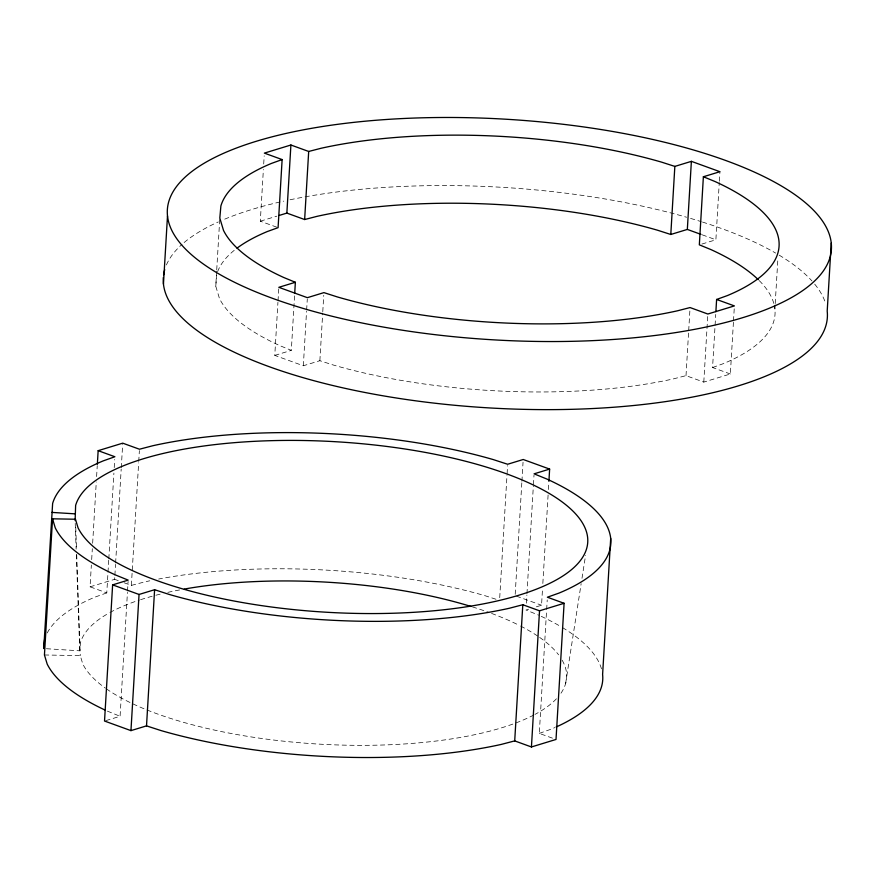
<?xml version="1.0" encoding="UTF-8"?>
<svg xmlns="http://www.w3.org/2000/svg" width="875" height="875" viewBox="0 0 875 875"><rect width="100%" height="100%" fill="white"/><g stroke="black" fill="none" stroke-linecap="round" stroke-linejoin="round"><path stroke-width="0.66" stroke-dasharray="4.38 3.28" d="M108.719 560.219L106.783 592.9L90.059 586.83L91.35 565.042M91.678 559.606L92.323 548.712M92.652 543.266L96.283 481.983M96.611 476.547L97.256 465.653M108.806 558.862L113.903 473.08M114.22 467.633L114.712 459.462M90.059 586.83L114.647 579.327L114.811 576.603M114.888 575.247L115.533 564.353M115.62 562.986L121.198 469.033M121.275 467.677L122.653 444.522M105.831 720.639L120.083 716.286L127.444 592.375M127.531 591.019L128.1 581.481M124.206 582.794L131.37 585.397L138.644 462.842M138.731 461.486L139.377 450.592M294.558 295.892L291.32 350.35L279.683 345.581A280.186 93.067 3.4 0 1 219.472 298.517L215.764 286.191L216.65 271.206M216.727 269.85L219.723 219.472M276.817 227.194L260.312 221.2L263.386 169.455M263.703 164.008L264.195 155.837M733.425 322.252L730.352 373.986L703.795 382.102L686.011 375.648L673.531 378.864A280.186 93.067 3.4 0 1 333.156 364.973L319.867 360.708L303.33 365.761L274.783 355.403L277.933 302.302M278.02 300.934L278.742 288.684M303.33 365.761L306.556 311.292M306.644 309.936L307.289 299.042M319.867 360.708L322.7 313.053M322.777 311.686L323.75 295.345M499.723 597.691L506.997 475.147M507.084 473.78L507.566 465.609M515.2 594.3L521.828 482.65M521.916 481.283L523.042 462.219M526.389 603.192L526.881 595.022M526.958 593.666L533.345 486.095M533.433 484.728L534.002 475.202M536.364 606.834L541.548 605.248L542.511 588.908M542.839 583.461L548.1 494.955M548.417 489.519L548.822 482.705M552.431 738.15L539.295 733.392L546.569 610.837M546.656 609.481L547.225 599.944M686.011 375.648L688.603 332.073M688.691 330.706L689.981 308.93M703.795 382.102L707.766 315.372M701.881 244.059L715.881 239.783L719.272 182.602M719.359 181.234L719.928 171.708M730.352 373.986L712.567 367.533L715.728 314.431M733.502 320.884L734.311 307.267M774.9 308.995L775.141 304.916M775.217 303.548L777.897 258.617M46.419 648.725L79.756 650.814L80.478 642.644A244.037 81.058 3.4 0 1 107.767 613.747M215.764 286.191L216.716 275.341M565.6 683.648L581.153 583.691M581.995 578.288L585.572 555.33M712.567 367.533L723.275 363.672A280.186 93.067 3.4 0 0 774.287 305.32M106.783 592.9L95.091 597.067A280.186 93.067 3.4 0 0 46.867 633.686M539.295 733.392L550.987 729.225A280.186 93.067 3.4 0 0 554.892 727.552M260.312 221.2L276.752 216.18M274.783 355.403L291.32 350.35M528.577 609.208L525.984 610.006L538.683 615.158M131.37 585.397L144.834 581.875A280.186 93.067 3.4 0 1 149.778 580.803M44.439 654.97L80.27 655.648L82.775 663.95A244.037 81.058 3.4 0 0 105.383 688.133M495.972 599.255L485.209 595.766A280.186 93.067 3.4 0 0 158.67 579.031M702.231 234.828L715.881 239.783M516.37 596.116L541.548 605.248M114.647 579.327L118.223 580.628M107.395 711.134L120.083 716.286M75.753 527.428L76.519 549.248M76.716 554.706L80.27 655.648M75.217 523.327L76.136 549.095M76.333 554.52L79.756 650.814M166.414 264.95A332.609 110.48 3.4 0 1 182.022 244.355M184.133 242.528A332.609 110.48 3.4 0 1 218.269 221.944M224.733 219.144A332.609 110.48 3.4 0 1 283.784 201.119M290.041 199.773A332.609 110.48 3.4 0 1 686.58 217.241M690.561 218.4A332.609 110.48 3.4 0 1 701.214 221.648M702.527 222.064A332.609 110.48 3.4 0 1 775.644 253.072M779.144 255.128A332.609 110.48 3.4 0 1 811.989 280.984M814.691 284.123A332.609 110.48 3.4 0 1 825.716 303.833M217.623 271.677A280.186 93.067 3.4 0 1 235.047 249.681M759.237 280.613A280.186 93.067 3.4 0 1 773.992 304.084M541.253 616.339A280.186 93.067 3.4 0 1 560.098 626.183M562.494 627.605A280.186 93.067 3.4 0 1 601.694 669.638M562.166 660.198A244.037 81.058 3.4 0 1 560.514 693.864M556.434 698.775A244.037 81.058 3.4 0 1 535.03 714.372M533.892 714.962A244.037 81.058 3.4 0 1 317.034 743.991A244.037 81.058 3.4 0 1 106.422 688.866M109.933 612.522A244.037 81.058 3.4 0 1 139.311 600.108M140.623 599.681A244.037 81.058 3.4 0 1 154.591 595.591M155.87 595.241A244.037 81.058 3.4 0 1 161.109 593.928M167.825 592.364A244.037 81.058 3.4 0 1 180.447 589.783M472.369 606.878A244.037 81.058 3.4 0 1 488.994 612.467M491.564 613.419A244.037 81.058 3.4 0 1 519.433 625.472M520.603 626.073A244.037 81.058 3.4 0 1 538.606 636.694M539.656 637.416A244.037 81.058 3.4 0 1 558.589 654.817"/><path stroke-width="1.31" d="M97.344 464.286L98.153 450.669L114.877 456.739L103.184 460.895A280.186 93.067 3.4 0 0 52.631 503.442L43.75 648.561L44.538 639.603M75.119 520.614L75.633 505.389A257.053 85.378 3.4 0 1 461.114 460.119A257.053 85.378 3.4 0 1 476.755 605.095A257.053 85.378 3.4 0 1 78.05 527.822L75.469 519.236L52.533 518.809L44.439 654.97L47.184 664.07A280.186 93.067 3.4 0 0 104.825 709.942M52.533 518.809L55.267 527.898A280.186 93.067 3.4 0 0 115.478 574.962L128.177 580.125L112.623 584.872L104.53 721.033L130.955 730.625L146.519 725.878L160.858 730.527A280.186 93.067 3.4 0 0 501.244 744.417L514.708 740.895L531.431 746.966L556.019 739.452L564.102 603.291L547.378 597.22L559.07 593.064A280.186 93.067 3.4 0 0 546.777 478.997L534.078 473.834L549.631 469.087L548.909 481.348M130.955 730.625L139.048 594.464L154.602 589.717L168.952 594.366A280.186 93.067 3.4 0 0 509.338 608.256L522.802 604.734L539.525 610.805L564.102 603.291M163.45 284.058L167.497 215.972M146.519 725.878L154.602 589.717M758.286 279.683A280.186 93.067 3.4 0 0 710.981 249.605L699.333 244.836L703.38 176.75L719.928 171.708L691.381 161.35L674.844 166.403L661.555 162.127A280.186 93.067 3.4 0 0 321.169 148.247L308.689 151.462L290.905 145.009L264.359 153.114L282.133 159.567L278.086 227.653L267.378 231.514A280.186 93.067 3.4 0 0 237.005 248.172M279.278 215.414L286.858 213.095L290.905 145.009M294.722 293.169L295.367 282.275L283.73 277.495A280.186 93.067 3.4 0 1 223.519 230.431L219.811 218.105L220.883 205.975A280.186 93.067 3.4 0 1 271.425 163.428L282.133 159.567M286.858 213.095L304.642 219.537L308.689 151.462M514.708 740.895L522.802 604.734M531.431 746.966L539.525 610.805M610.695 538.388L602.602 674.548A280.186 93.067 3.4 0 1 556.161 726.994M304.642 219.537L317.122 216.322A280.186 93.067 3.4 0 1 657.508 230.212L670.797 234.478L674.844 166.403M670.797 234.478L687.334 229.425L691.381 161.35M715.881 311.708L716.614 299.458L727.322 295.597A280.186 93.067 3.4 0 0 715.017 181.53L703.38 176.75M831.25 243.053L827.203 311.128A332.609 110.48 3.4 0 1 497.448 408.363A332.609 110.48 3.4 0 1 163.33 277.463M295.367 282.275L278.83 287.317L307.366 297.675L323.914 292.622L337.203 296.898A280.186 93.067 3.4 0 0 677.578 310.778L690.058 307.562L707.842 314.016L734.398 305.911L716.614 299.458M98.153 450.669L122.73 443.166L139.453 449.225L152.917 445.714A280.186 93.067 3.4 0 1 493.303 459.594L507.653 464.253L523.206 459.495L549.631 469.087M51.844 512.4L74.878 513.833M687.334 229.425L700.984 234.38M112.623 584.872L139.048 594.464M163.603 274.848A332.609 110.48 3.4 0 1 164.73 269.653M184.352 589.061A244.037 81.058 3.4 0 1 471.034 606.473M306.852 309.498A332.609 110.48 3.4 0 0 829.981 257.447A332.609 110.48 3.4 0 0 361.287 121.581A332.609 110.48 3.4 0 0 306.852 309.498"/></g></svg>
